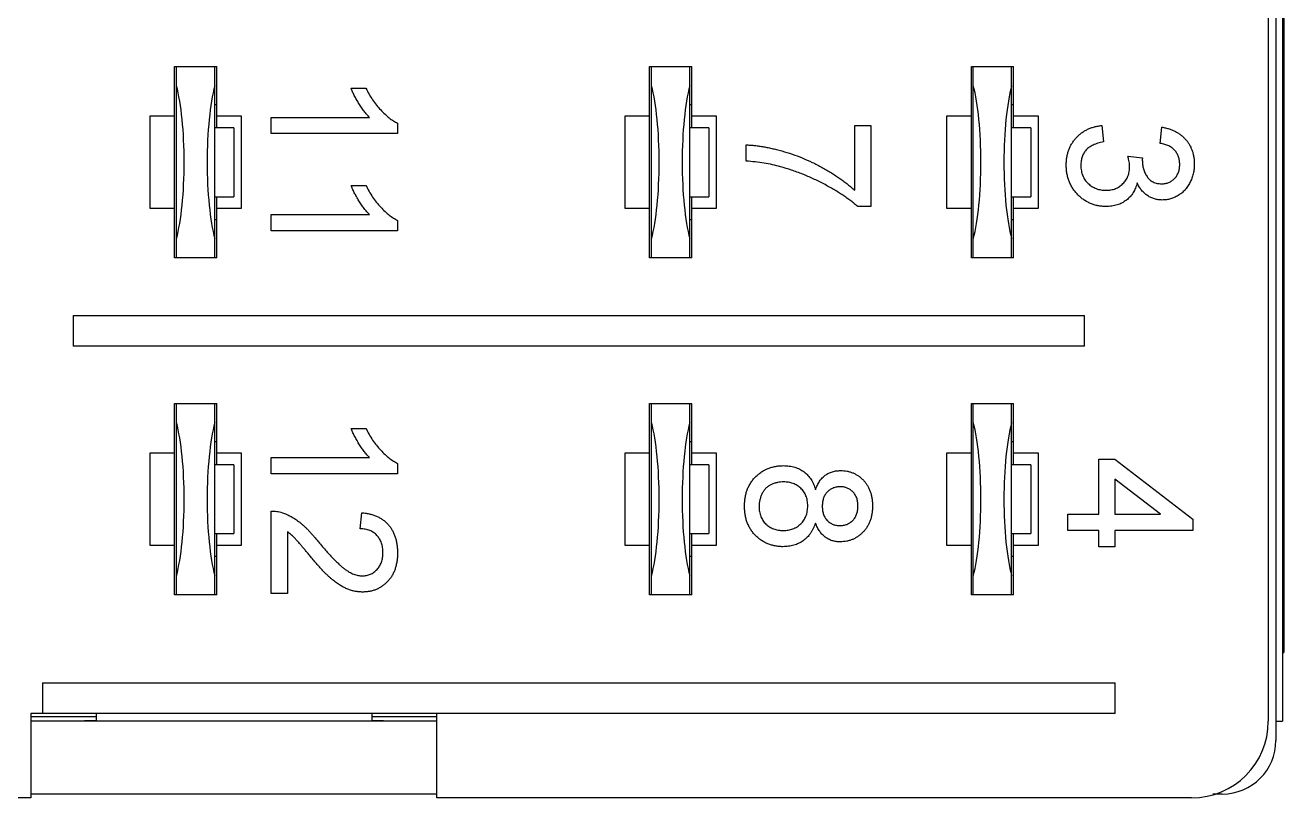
# Model space of a CAD drawing. Header units: millimetres. Extents: x 4.1 to 31.4, y 14 to 35.
# Drawn here: x 14.96 to 31.39, y 14.03 to 24.12 of the extents above; entities that cross this region are included whole.
import ezdxf

# ---------------------------------------------------------------- set-up
doc = ezdxf.new("R2010")
doc.units = ezdxf.units.MM
doc.header["$LTSCALE"] = 3.18179
for name, color, linetype in [('00_COMPONENTS', 7, 'CONTINUOUS'), ('00_COMPONENTS_1', 7, 'CONTINUOUS'), ('00_COMPONENTS_3', 7, 'CONTINUOUS')]:
    doc.layers.add(name, color=color, linetype=linetype)

msp = doc.modelspace()

# ---------------------------------------------------------------- linework, layer by layer
at = {"layer": '00_COMPONENTS', "color": 7}
for p, q in [((31.283, 34.275), (31.283, 14.775)), ((31.367, 34.025), (31.367, 15.025)), ((31.386, 33.125), (31.386, 15.925)), ((31.367, 15.925), (31.386, 15.925)), ((15.883, 15.084), (15.033, 15.084)), ((20.333, 15.025), (15.033, 15.025)), ((15.883, 15.032), (15.733, 15.032)), ((20.333, 15.084), (19.483, 15.084)), ((19.633, 15.032), (19.483, 15.032)), ((31.283, 15.025), (31.367, 15.025)), ((20.333, 14.075), (15.033, 14.075)), ((30.583, 14.075), (30.458, 14.075))]:
    msp.add_line(p, q, dxfattribs=at)
msp.add_arc((30.583, 14.775), 0.7, 270, 360, dxfattribs=at)
at = {"layer": '00_COMPONENTS_1', "color": 7}
for p, q in [((16.933, 21.075), (16.933, 23.575)), ((16.933, 23.575), (17.433, 23.575)), ((17.433, 21.075), (17.433, 23.575)), ((23.133, 23.575), (23.633, 23.575)), ((23.133, 21.075), (23.133, 23.575)), ((23.633, 21.075), (23.633, 23.575)), ((27.333, 23.575), (27.833, 23.575)), ((27.333, 21.075), (27.333, 23.575)), ((27.833, 21.075), (27.833, 23.575)), ((17.458, 23.075), (17.433, 23.075)), ((23.658, 23.075), (23.633, 23.075)), ((27.858, 23.075), (27.833, 23.075)), ((17.683, 22.775), (17.433, 22.775)), ((17.683, 22.775), (17.683, 21.875)), ((23.883, 22.775), (23.633, 22.775)), ((23.883, 22.775), (23.883, 21.875)), ((28.083, 22.775), (27.833, 22.775)), ((28.083, 22.775), (28.083, 21.875)), ((17.433, 21.875), (17.683, 21.875)), ((23.633, 21.875), (23.883, 21.875)), ((27.833, 21.875), (28.083, 21.875)), ((17.458, 21.575), (17.433, 21.575)), ((23.658, 21.575), (23.633, 21.575)), ((27.858, 21.575), (27.833, 21.575)), ((17.433, 21.075), (16.933, 21.075)), ((23.633, 21.075), (23.133, 21.075)), ((27.833, 21.075), (27.333, 21.075)), ((16.933, 19.175), (17.433, 19.175)), ((16.933, 16.675), (16.933, 19.175)), ((17.433, 16.675), (17.433, 19.175)), ((23.133, 19.175), (23.633, 19.175)), ((23.133, 16.675), (23.133, 19.175)), ((23.633, 16.675), (23.633, 19.175)), ((27.333, 19.175), (27.833, 19.175)), ((27.333, 16.675), (27.333, 19.175)), ((27.833, 16.675), (27.833, 19.175)), ((17.458, 18.675), (17.433, 18.675)), ((23.658, 18.675), (23.633, 18.675)), ((27.858, 18.675), (27.833, 18.675)), ((17.683, 18.375), (17.433, 18.375)), ((17.683, 18.375), (17.683, 17.475)), ((23.883, 18.375), (23.633, 18.375)), ((23.883, 18.375), (23.883, 17.475)), ((28.083, 18.375), (27.833, 18.375)), ((28.083, 18.375), (28.083, 17.475)), ((17.433, 17.475), (17.683, 17.475)), ((23.633, 17.475), (23.883, 17.475)), ((27.833, 17.475), (28.083, 17.475)), ((17.458, 17.175), (17.433, 17.175)), ((23.658, 17.175), (23.633, 17.175)), ((27.858, 17.175), (27.833, 17.175)), ((17.433, 16.675), (16.933, 16.675)), ((23.633, 16.675), (23.133, 16.675)), ((27.833, 16.675), (27.333, 16.675))]:
    msp.add_line(p, q, dxfattribs=at)
for centre, start_param, end_param in [((16.783, 22.325), -2.498092, -0.643501), ((17.583, 22.325), 0.643501, 2.498092), ((22.983, 22.325), -2.498092, -0.643501), ((23.783, 22.325), 0.643501, 2.498092), ((27.183, 22.325), -2.498092, -0.643501), ((27.983, 22.325), 0.643501, 2.498092), ((16.783, 17.925), -2.498092, -0.643501), ((17.583, 17.925), 0.643501, 2.498092), ((22.983, 17.925), -2.498092, -0.643501), ((23.783, 17.925), 0.643501, 2.498092), ((27.183, 17.925), -2.498092, -0.643501), ((27.983, 17.925), 0.643501, 2.498092)]:
    msp.add_ellipse(centre, major_axis=(0, 1.25), ratio=0.2, start_param=start_param, end_param=end_param, dxfattribs=at)
at = {"layer": '00_COMPONENTS_3', "color": 7}
for p, q in [((31.183, 34.025), (31.183, 15.025)), ((16.908, 21.075), (16.908, 23.575)), ((16.908, 23.575), (16.933, 23.575)), ((17.433, 23.575), (17.458, 23.575)), ((17.458, 22.775), (17.458, 23.575)), ((23.108, 23.575), (23.133, 23.575)), ((23.108, 21.075), (23.108, 23.575)), ((23.633, 23.575), (23.658, 23.575)), ((23.658, 22.775), (23.658, 23.575)), ((27.308, 23.575), (27.333, 23.575)), ((27.308, 21.075), (27.308, 23.575)), ((27.833, 23.575), (27.858, 23.575)), ((27.858, 22.775), (27.858, 23.575)), ((19.211, 23.292), (19.406, 23.292)), ((16.583, 22.925), (16.583, 21.725)), ((16.908, 22.925), (16.583, 22.925)), ((17.783, 22.925), (17.458, 22.925)), ((17.783, 21.725), (17.783, 22.925)), ((18.168, 22.911), (19.454, 22.911)), ((18.168, 22.699), (18.168, 22.911)), ((23.108, 22.925), (22.783, 22.925)), ((22.783, 22.925), (22.783, 21.725)), ((23.983, 22.925), (23.658, 22.925)), ((23.983, 21.725), (23.983, 22.925)), ((27.308, 22.925), (26.983, 22.925)), ((26.983, 22.925), (26.983, 21.725)), ((28.183, 22.925), (27.858, 22.925)), ((28.183, 21.725), (28.183, 22.925)), ((19.818, 22.699), (18.168, 22.699)), ((19.818, 22.835), (19.818, 22.699)), ((25.785, 22.805), (25.997, 22.805)), ((25.785, 21.959), (25.785, 22.805)), ((25.997, 22.805), (25.997, 21.747)), ((29.012, 22.805), (29.033, 22.593)), ((29.774, 22.572), (29.795, 22.784)), ((24.368, 22.34), (24.368, 22.551)), ((29.351, 22.405), (29.541, 22.383)), ((19.211, 22.022), (19.406, 22.022)), ((17.458, 21.075), (17.458, 21.875)), ((23.658, 21.075), (23.658, 21.875)), ((27.858, 21.075), (27.858, 21.875)), ((16.583, 21.725), (16.908, 21.725)), ((17.458, 21.725), (17.783, 21.725)), ((22.783, 21.725), (23.108, 21.725)), ((23.658, 21.725), (23.983, 21.725)), ((25.997, 21.747), (25.826, 21.747)), ((26.983, 21.725), (27.308, 21.725)), ((27.858, 21.725), (28.183, 21.725)), ((18.168, 21.642), (19.454, 21.642)), ((18.168, 21.43), (18.168, 21.642)), ((19.818, 21.566), (19.818, 21.43)), ((19.818, 21.43), (18.168, 21.43)), ((16.933, 21.075), (16.908, 21.075)), ((17.458, 21.075), (17.433, 21.075)), ((23.133, 21.075), (23.108, 21.075)), ((23.658, 21.075), (23.633, 21.075)), ((27.333, 21.075), (27.308, 21.075)), ((27.858, 21.075), (27.833, 21.075)), ((15.583, 20.325), (28.783, 20.325)), ((15.583, 20.325), (15.583, 19.925)), ((28.783, 19.925), (28.783, 20.325)), ((28.783, 19.925), (15.583, 19.925)), ((16.908, 19.175), (16.933, 19.175)), ((16.908, 16.675), (16.908, 19.175)), ((17.433, 19.175), (17.458, 19.175)), ((17.458, 18.375), (17.458, 19.175)), ((23.108, 19.175), (23.133, 19.175)), ((23.108, 16.675), (23.108, 19.175)), ((23.633, 19.175), (23.658, 19.175)), ((23.658, 18.375), (23.658, 19.175)), ((27.308, 19.175), (27.333, 19.175)), ((27.308, 16.675), (27.308, 19.175)), ((27.833, 19.175), (27.858, 19.175)), ((27.858, 18.375), (27.858, 19.175)), ((19.211, 18.849), (19.406, 18.849)), ((16.908, 18.525), (16.583, 18.525)), ((16.583, 18.525), (16.583, 17.325)), ((17.783, 18.525), (17.458, 18.525)), ((17.783, 17.325), (17.783, 18.525)), ((18.168, 18.468), (19.454, 18.468)), ((18.168, 18.257), (18.168, 18.468)), ((23.108, 18.525), (22.783, 18.525)), ((22.783, 18.525), (22.783, 17.325)), ((23.983, 18.525), (23.658, 18.525)), ((23.983, 17.325), (23.983, 18.525)), ((27.308, 18.525), (26.983, 18.525)), ((26.983, 18.525), (26.983, 17.325)), ((28.183, 18.525), (27.858, 18.525)), ((28.183, 17.325), (28.183, 18.525)), ((28.97, 18.447), (29.181, 18.447)), ((28.97, 17.728), (28.97, 18.447)), ((29.181, 18.447), (30.197, 17.665)), ((19.818, 18.257), (18.168, 18.257)), ((19.818, 18.393), (19.818, 18.257)), ((29.776, 17.728), (29.181, 18.186)), ((29.181, 18.186), (29.181, 17.728)), ((18.168, 16.692), (18.168, 17.77)), ((19.331, 17.538), (19.353, 17.749)), ((28.568, 17.728), (28.97, 17.728)), ((28.568, 17.517), (28.568, 17.728)), ((29.181, 17.728), (29.776, 17.728)), ((30.197, 17.665), (30.197, 17.517)), ((17.458, 16.675), (17.458, 17.475)), ((18.38, 17.499), (18.38, 16.692)), ((23.658, 16.675), (23.658, 17.475)), ((27.858, 16.675), (27.858, 17.475)), ((28.97, 17.517), (28.568, 17.517)), ((28.97, 17.305), (28.97, 17.517)), ((30.197, 17.517), (29.181, 17.517)), ((29.181, 17.517), (29.181, 17.305)), ((16.583, 17.325), (16.908, 17.325)), ((17.458, 17.325), (17.783, 17.325)), ((22.783, 17.325), (23.108, 17.325)), ((23.658, 17.325), (23.983, 17.325)), ((26.983, 17.325), (27.308, 17.325)), ((27.858, 17.325), (28.183, 17.325)), ((29.181, 17.305), (28.97, 17.305)), ((16.933, 16.675), (16.908, 16.675)), ((17.458, 16.675), (17.433, 16.675)), ((18.38, 16.692), (18.168, 16.692)), ((23.133, 16.675), (23.108, 16.675)), ((23.658, 16.675), (23.633, 16.675)), ((27.333, 16.675), (27.308, 16.675)), ((27.858, 16.675), (27.833, 16.675)), ((15.183, 15.525), (29.183, 15.525)), ((15.183, 15.525), (15.183, 15.125)), ((29.183, 15.125), (29.183, 15.525)), ((29.183, 15.125), (15.033, 15.125)), ((15.033, 15.125), (15.033, 14.025)), ((15.883, 15.125), (15.883, 15.028)), ((19.483, 15.125), (19.483, 15.028)), ((20.333, 14.025), (20.333, 15.125)), ((15.033, 14.025), (5.183, 14.025)), ((30.183, 14.025), (20.333, 14.025))]:
    msp.add_line(p, q, dxfattribs=at)
msp.add_arc((30.183, 15.025), 1, 270, 360, dxfattribs=at)
for points, knots in [([(19.454, 22.911), (19.442, 22.923), (19.418, 22.948), (19.383, 22.991), (19.348, 23.039), (19.314, 23.091), (19.283, 23.144), (19.254, 23.195), (19.23, 23.244), (19.217, 23.276), (19.211, 23.292)], [0, 0, 0, 0, 0.111668, 0.232091, 0.362738, 0.501941, 0.641531, 0.771102, 0.890164, 1, 1, 1, 1]), ([(19.406, 23.292), (19.419, 23.265), (19.446, 23.213), (19.492, 23.139), (19.543, 23.071), (19.597, 23.008), (19.652, 22.952), (19.708, 22.904), (19.762, 22.865), (19.8, 22.845), (19.818, 22.835)], [0, 0, 0, 0, 0.142657, 0.281169, 0.416977, 0.550852, 0.678364, 0.795032, 0.901998, 1, 1, 1, 1]), ([(28.547, 22.292), (28.547, 22.309), (28.548, 22.343), (28.555, 22.393), (28.564, 22.441), (28.579, 22.486), (28.597, 22.53), (28.619, 22.57), (28.646, 22.609), (28.676, 22.645), (28.709, 22.678), (28.746, 22.708), (28.784, 22.734), (28.825, 22.756), (28.868, 22.774), (28.914, 22.788), (28.962, 22.799), (28.995, 22.803), (29.012, 22.805)], [0, 0, 0, 0, 0.067793, 0.133462, 0.196931, 0.258889, 0.319796, 0.38044, 0.440998, 0.502874, 0.564812, 0.625532, 0.685608, 0.746044, 0.807349, 0.869719, 0.93379, 1, 1, 1, 1]), ([(29.795, 22.784), (29.811, 22.781), (29.843, 22.774), (29.89, 22.761), (29.933, 22.745), (29.974, 22.725), (30.012, 22.704), (30.046, 22.679), (30.079, 22.651), (30.108, 22.62), (30.134, 22.587), (30.157, 22.552), (30.175, 22.515), (30.191, 22.476), (30.203, 22.435), (30.212, 22.392), (30.217, 22.347), (30.218, 22.317), (30.218, 22.301)], [0, 0, 0, 0, 0.071042, 0.139355, 0.204975, 0.268354, 0.330157, 0.390696, 0.450899, 0.510969, 0.570761, 0.629453, 0.688414, 0.747571, 0.808283, 0.870023, 0.933805, 1, 1, 1, 1]), ([(24.368, 22.551), (24.384, 22.551), (24.418, 22.55), (24.47, 22.545), (24.525, 22.539), (24.582, 22.53), (24.641, 22.519), (24.703, 22.506), (24.767, 22.491), (24.856, 22.466), (24.969, 22.432), (25.102, 22.382), (25.232, 22.325), (25.338, 22.27), (25.42, 22.223), (25.48, 22.187), (25.537, 22.15), (25.592, 22.113), (25.644, 22.076), (25.693, 22.037), (25.741, 21.999), (25.771, 21.972), (25.785, 21.959)], [0, 0, 0, 0, 0.031517, 0.064812, 0.099915, 0.13668, 0.175188, 0.215811, 0.258156, 0.302347, 0.392798, 0.483285, 0.574401, 0.666282, 0.712001, 0.756366, 0.799809, 0.841956, 0.882839, 0.922915, 0.961965, 1, 1, 1, 1]), ([(29.033, 22.593), (29.021, 22.591), (28.996, 22.585), (28.961, 22.575), (28.928, 22.564), (28.899, 22.55), (28.871, 22.536), (28.847, 22.521), (28.825, 22.504), (28.806, 22.486), (28.79, 22.466), (28.776, 22.445), (28.764, 22.422), (28.754, 22.397), (28.747, 22.371), (28.741, 22.344), (28.738, 22.314), (28.737, 22.294), (28.737, 22.284)], [0, 0, 0, 0, 0.082562, 0.159751, 0.233141, 0.301055, 0.365769, 0.42645, 0.484195, 0.539556, 0.593159, 0.647048, 0.701443, 0.756343, 0.813851, 0.873065, 0.934966, 1, 1, 1, 1]), ([(30.028, 22.295), (30.027, 22.312), (30.026, 22.347), (30.013, 22.396), (29.993, 22.44), (29.97, 22.473), (29.948, 22.496), (29.929, 22.512), (29.908, 22.526), (29.885, 22.539), (29.86, 22.55), (29.833, 22.559), (29.804, 22.567), (29.784, 22.57), (29.774, 22.572)], [0, 0, 0, 0, 0.127797, 0.246795, 0.362284, 0.477652, 0.536237, 0.59559, 0.656344, 0.719085, 0.784349, 0.852876, 0.924551, 1, 1, 1, 1]), ([(29.373, 22.268), (29.373, 22.278), (29.372, 22.299), (29.368, 22.331), (29.361, 22.367), (29.354, 22.392), (29.351, 22.405)], [0, 0, 0, 0, 0.209398, 0.446747, 0.708279, 1, 1, 1, 1]), ([(29.541, 22.383), (29.54, 22.378), (29.539, 22.367), (29.539, 22.357), (29.539, 22.353)], [0, 0, 0, 0, 0.566041, 1, 1, 1, 1]), ([(29.539, 22.353), (29.54, 22.334), (29.541, 22.295), (29.553, 22.24), (29.572, 22.187), (29.595, 22.146), (29.617, 22.116), (29.635, 22.097), (29.656, 22.08), (29.679, 22.067), (29.705, 22.056), (29.732, 22.049), (29.761, 22.045), (29.781, 22.044), (29.792, 22.043)], [0, 0, 0, 0, 0.129104, 0.254689, 0.377875, 0.503051, 0.564582, 0.624962, 0.683125, 0.742833, 0.802563, 0.865245, 0.930717, 1, 1, 1, 1]), ([(24.817, 22.267), (24.782, 22.276), (24.711, 22.294), (24.601, 22.315), (24.486, 22.33), (24.408, 22.337), (24.368, 22.34)], [0, 0, 0, 0, 0.237217, 0.482586, 0.736847, 1, 1, 1, 1]), ([(25.826, 21.747), (25.811, 21.76), (25.781, 21.785), (25.734, 21.822), (25.683, 21.859), (25.629, 21.896), (25.572, 21.933), (25.512, 21.969), (25.448, 22.006), (25.359, 22.054), (25.244, 22.111), (25.104, 22.171), (24.961, 22.224), (24.865, 22.253), (24.817, 22.267)], [0, 0, 0, 0, 0.050276, 0.102796, 0.157451, 0.214636, 0.274069, 0.335806, 0.400183, 0.466943, 0.601942, 0.735737, 0.868197, 1, 1, 1, 1]), ([(29.064, 21.747), (29.047, 21.748), (29.012, 21.749), (28.961, 21.756), (28.911, 21.768), (28.864, 21.785), (28.819, 21.807), (28.776, 21.833), (28.735, 21.865), (28.697, 21.901), (28.661, 21.94), (28.631, 21.983), (28.605, 22.028), (28.584, 22.076), (28.567, 22.126), (28.555, 22.179), (28.548, 22.235), (28.547, 22.272), (28.547, 22.292)], [0, 0, 0, 0, 0.063498, 0.124794, 0.184904, 0.244355, 0.303748, 0.363893, 0.425131, 0.488138, 0.551782, 0.613894, 0.675669, 0.73776, 0.800435, 0.86467, 0.930991, 1, 1, 1, 1]), ([(28.737, 22.284), (28.737, 22.272), (28.738, 22.249), (28.743, 22.214), (28.75, 22.182), (28.761, 22.151), (28.774, 22.123), (28.79, 22.096), (28.809, 22.07), (28.831, 22.047), (28.856, 22.027), (28.882, 22.008), (28.909, 21.993), (28.937, 21.98), (28.968, 21.971), (28.999, 21.964), (29.032, 21.959), (29.055, 21.959), (29.066, 21.959)], [0, 0, 0, 0, 0.069461, 0.135658, 0.19962, 0.261651, 0.322053, 0.38234, 0.443223, 0.50493, 0.56682, 0.6276, 0.687476, 0.747351, 0.808174, 0.870133, 0.933721, 1, 1, 1, 1]), ([(29.066, 21.959), (29.077, 21.959), (29.098, 21.959), (29.13, 21.964), (29.16, 21.97), (29.188, 21.98), (29.215, 21.992), (29.24, 22.008), (29.264, 22.025), (29.287, 22.046), (29.307, 22.068), (29.325, 22.092), (29.34, 22.118), (29.352, 22.145), (29.362, 22.174), (29.368, 22.204), (29.372, 22.236), (29.373, 22.257), (29.373, 22.268)], [0, 0, 0, 0, 0.067059, 0.131285, 0.193684, 0.254469, 0.31474, 0.375445, 0.435955, 0.498236, 0.560518, 0.621574, 0.681935, 0.742822, 0.804248, 0.867457, 0.932265, 1, 1, 1, 1]), ([(29.792, 22.043), (29.8, 22.044), (29.816, 22.044), (29.84, 22.047), (29.863, 22.053), (29.885, 22.061), (29.906, 22.071), (29.925, 22.083), (29.944, 22.097), (29.961, 22.113), (29.977, 22.131), (29.99, 22.151), (30.002, 22.172), (30.011, 22.194), (30.019, 22.217), (30.024, 22.242), (30.027, 22.268), (30.027, 22.286), (30.028, 22.295)], [0, 0, 0, 0, 0.065074, 0.127267, 0.188066, 0.247057, 0.305986, 0.36512, 0.425527, 0.487247, 0.549704, 0.611174, 0.672834, 0.734962, 0.79774, 0.862515, 0.929796, 1, 1, 1, 1]), ([(30.218, 22.301), (30.217, 22.28), (30.216, 22.237), (30.205, 22.175), (30.187, 22.116), (30.162, 22.059), (30.132, 22.007), (30.096, 21.961), (30.054, 21.922), (30.007, 21.89), (29.958, 21.864), (29.906, 21.845), (29.853, 21.834), (29.817, 21.833), (29.799, 21.832)], [0, 0, 0, 0, 0.09205, 0.181, 0.269569, 0.357573, 0.443574, 0.526455, 0.607471, 0.688399, 0.767864, 0.845538, 0.922533, 1, 1, 1, 1]), ([(19.454, 21.642), (19.442, 21.654), (19.418, 21.679), (19.383, 21.722), (19.348, 21.77), (19.314, 21.821), (19.283, 21.875), (19.254, 21.926), (19.23, 21.975), (19.217, 22.007), (19.211, 22.022)], [0, 0, 0, 0, 0.111668, 0.232091, 0.362738, 0.501941, 0.641531, 0.771102, 0.890164, 1, 1, 1, 1]), ([(19.406, 22.022), (19.419, 21.996), (19.446, 21.944), (19.492, 21.87), (19.543, 21.801), (19.597, 21.739), (19.652, 21.683), (19.708, 21.635), (19.762, 21.596), (19.8, 21.576), (19.818, 21.566)], [0, 0, 0, 0, 0.142657, 0.281169, 0.416977, 0.550852, 0.678364, 0.795032, 0.901998, 1, 1, 1, 1]), ([(29.471, 22.057), (29.468, 22.045), (29.463, 22.022), (29.45, 21.989), (29.436, 21.957), (29.42, 21.928), (29.401, 21.9), (29.38, 21.874), (29.357, 21.851), (29.331, 21.829), (29.304, 21.81), (29.275, 21.793), (29.244, 21.779), (29.211, 21.767), (29.177, 21.758), (29.141, 21.752), (29.103, 21.748), (29.077, 21.748), (29.064, 21.747)], [0, 0, 0, 0, 0.065817, 0.128916, 0.190825, 0.251143, 0.31092, 0.369986, 0.430019, 0.489844, 0.54996, 0.610344, 0.671174, 0.732955, 0.796746, 0.861849, 0.929904, 1, 1, 1, 1]), ([(29.799, 21.832), (29.781, 21.833), (29.748, 21.834), (29.698, 21.845), (29.651, 21.863), (29.607, 21.888), (29.566, 21.92), (29.529, 21.959), (29.497, 22.005), (29.48, 22.039), (29.471, 22.057)], [0, 0, 0, 0, 0.121951, 0.240787, 0.35855, 0.479066, 0.601519, 0.727551, 0.859932, 1, 1, 1, 1]), ([(19.454, 18.468), (19.442, 18.481), (19.418, 18.506), (19.383, 18.549), (19.348, 18.597), (19.314, 18.648), (19.283, 18.702), (19.254, 18.753), (19.23, 18.802), (19.217, 18.834), (19.211, 18.849)], [0, 0, 0, 0, 0.111668, 0.232091, 0.362738, 0.501941, 0.641531, 0.771102, 0.890164, 1, 1, 1, 1]), ([(19.406, 18.849), (19.419, 18.823), (19.446, 18.771), (19.492, 18.697), (19.543, 18.628), (19.597, 18.566), (19.652, 18.51), (19.708, 18.462), (19.762, 18.423), (19.8, 18.403), (19.818, 18.393)], [0, 0, 0, 0, 0.142657, 0.281169, 0.416977, 0.550852, 0.678364, 0.795032, 0.901998, 1, 1, 1, 1]), ([(24.347, 17.834), (24.347, 17.853), (24.348, 17.891), (24.355, 17.946), (24.366, 17.999), (24.382, 18.048), (24.402, 18.095), (24.428, 18.139), (24.457, 18.18), (24.491, 18.217), (24.529, 18.251), (24.568, 18.281), (24.61, 18.307), (24.655, 18.327), (24.702, 18.343), (24.75, 18.354), (24.801, 18.362), (24.836, 18.362), (24.854, 18.363)], [0, 0, 0, 0, 0.070446, 0.138097, 0.20319, 0.266154, 0.327948, 0.389213, 0.45028, 0.512078, 0.573577, 0.633911, 0.693442, 0.752465, 0.812375, 0.873063, 0.935181, 1, 1, 1, 1]), ([(24.854, 18.363), (24.867, 18.362), (24.893, 18.362), (24.931, 18.358), (24.967, 18.352), (25.002, 18.343), (25.035, 18.332), (25.067, 18.317), (25.097, 18.301), (25.125, 18.282), (25.151, 18.26), (25.175, 18.237), (25.197, 18.21), (25.217, 18.183), (25.234, 18.152), (25.249, 18.12), (25.263, 18.086), (25.27, 18.062), (25.273, 18.049)], [0, 0, 0, 0, 0.069846, 0.13705, 0.201516, 0.264585, 0.326028, 0.386689, 0.446074, 0.505935, 0.565448, 0.624687, 0.684125, 0.744176, 0.805146, 0.868373, 0.933193, 1, 1, 1, 1]), ([(25.273, 18.049), (25.277, 18.06), (25.284, 18.08), (25.298, 18.109), (25.312, 18.135), (25.327, 18.16), (25.344, 18.183), (25.362, 18.203), (25.381, 18.222), (25.408, 18.243), (25.445, 18.266), (25.494, 18.286), (25.547, 18.297), (25.583, 18.298), (25.602, 18.299)], [0, 0, 0, 0, 0.074185, 0.145417, 0.213638, 0.278851, 0.342083, 0.403246, 0.463221, 0.521426, 0.637269, 0.753722, 0.873222, 1, 1, 1, 1]), ([(25.602, 18.299), (25.616, 18.299), (25.645, 18.298), (25.686, 18.292), (25.726, 18.282), (25.764, 18.268), (25.801, 18.25), (25.835, 18.229), (25.868, 18.203), (25.899, 18.173), (25.927, 18.14), (25.951, 18.105), (25.972, 18.066), (25.989, 18.025), (26.002, 17.982), (26.011, 17.936), (26.017, 17.887), (26.018, 17.854), (26.018, 17.837)], [0, 0, 0, 0, 0.06214, 0.121983, 0.180595, 0.238609, 0.29625, 0.354365, 0.414087, 0.475412, 0.537243, 0.59928, 0.661188, 0.724284, 0.789188, 0.856377, 0.926498, 1, 1, 1, 1]), ([(24.858, 18.151), (24.844, 18.151), (24.817, 18.15), (24.777, 18.144), (24.737, 18.133), (24.698, 18.118), (24.662, 18.099), (24.629, 18.073), (24.601, 18.04), (24.578, 18.002), (24.56, 17.962), (24.547, 17.919), (24.539, 17.876), (24.538, 17.847), (24.537, 17.832)], [0, 0, 0, 0, 0.07985, 0.15991, 0.239812, 0.3217, 0.402946, 0.483655, 0.565942, 0.653576, 0.74239, 0.828534, 0.914252, 1, 1, 1, 1]), ([(25.172, 17.839), (25.172, 17.85), (25.171, 17.873), (25.167, 17.907), (25.16, 17.939), (25.15, 17.969), (25.137, 17.996), (25.122, 18.022), (25.103, 18.046), (25.082, 18.068), (25.059, 18.087), (25.035, 18.105), (25.009, 18.119), (24.981, 18.131), (24.952, 18.14), (24.922, 18.146), (24.89, 18.15), (24.869, 18.151), (24.858, 18.151)], [0, 0, 0, 0, 0.070977, 0.139137, 0.203631, 0.266516, 0.327027, 0.387392, 0.447451, 0.508392, 0.569077, 0.62903, 0.68807, 0.748041, 0.808425, 0.870186, 0.93366, 1, 1, 1, 1]), ([(25.601, 18.088), (25.592, 18.088), (25.575, 18.087), (25.551, 18.084), (25.528, 18.079), (25.505, 18.072), (25.484, 18.062), (25.464, 18.051), (25.446, 18.037), (25.429, 18.022), (25.413, 18.005), (25.399, 17.985), (25.388, 17.964), (25.379, 17.941), (25.371, 17.917), (25.366, 17.89), (25.363, 17.862), (25.362, 17.842), (25.362, 17.832)], [0, 0, 0, 0, 0.065191, 0.127448, 0.187417, 0.246312, 0.303889, 0.361485, 0.419449, 0.477987, 0.536526, 0.595846, 0.656767, 0.718957, 0.783675, 0.851652, 0.923959, 1, 1, 1, 1]), ([(25.828, 17.834), (25.827, 17.844), (25.827, 17.863), (25.824, 17.89), (25.819, 17.916), (25.812, 17.941), (25.802, 17.963), (25.79, 17.984), (25.777, 18.003), (25.756, 18.026), (25.727, 18.051), (25.688, 18.072), (25.646, 18.085), (25.616, 18.087), (25.601, 18.088)], [0, 0, 0, 0, 0.076248, 0.148641, 0.218273, 0.284296, 0.348311, 0.41072, 0.472226, 0.533568, 0.653423, 0.767731, 0.881694, 1, 1, 1, 1]), ([(18.168, 17.77), (18.181, 17.77), (18.206, 17.77), (18.243, 17.766), (18.279, 17.76), (18.303, 17.752), (18.315, 17.748)], [0, 0, 0, 0, 0.252643, 0.50444, 0.750407, 1, 1, 1, 1]), ([(18.315, 17.748), (18.334, 17.741), (18.373, 17.727), (18.43, 17.698), (18.487, 17.664), (18.533, 17.631), (18.569, 17.6), (18.598, 17.575), (18.627, 17.547), (18.658, 17.516), (18.689, 17.483), (18.72, 17.447), (18.753, 17.409), (18.774, 17.382), (18.785, 17.368)], [0, 0, 0, 0, 0.100396, 0.204422, 0.310989, 0.422469, 0.481001, 0.543203, 0.60947, 0.67953, 0.753822, 0.831628, 0.913806, 1, 1, 1, 1]), ([(19.353, 17.749), (19.371, 17.747), (19.407, 17.743), (19.459, 17.732), (19.507, 17.718), (19.553, 17.7), (19.594, 17.678), (19.633, 17.653), (19.668, 17.624), (19.699, 17.591), (19.728, 17.555), (19.752, 17.516), (19.772, 17.474), (19.789, 17.429), (19.802, 17.381), (19.811, 17.33), (19.817, 17.276), (19.818, 17.239), (19.818, 17.22)], [0, 0, 0, 0, 0.070681, 0.137505, 0.20149, 0.262892, 0.322578, 0.381001, 0.43822, 0.495795, 0.553466, 0.611689, 0.670615, 0.731564, 0.794165, 0.859433, 0.928201, 1, 1, 1, 1]), ([(24.848, 17.305), (24.831, 17.305), (24.797, 17.306), (24.747, 17.314), (24.699, 17.325), (24.653, 17.341), (24.609, 17.361), (24.567, 17.387), (24.528, 17.416), (24.491, 17.45), (24.457, 17.488), (24.427, 17.529), (24.403, 17.573), (24.382, 17.619), (24.366, 17.669), (24.355, 17.721), (24.348, 17.777), (24.347, 17.815), (24.347, 17.834)], [0, 0, 0, 0, 0.063596, 0.125289, 0.185558, 0.244684, 0.303699, 0.362898, 0.423032, 0.484905, 0.54711, 0.608548, 0.669984, 0.732315, 0.795662, 0.861064, 0.929126, 1, 1, 1, 1]), ([(24.537, 17.832), (24.537, 17.82), (24.538, 17.797), (24.542, 17.763), (24.549, 17.731), (24.559, 17.7), (24.572, 17.672), (24.587, 17.646), (24.605, 17.622), (24.625, 17.6), (24.648, 17.58), (24.673, 17.564), (24.699, 17.549), (24.727, 17.537), (24.756, 17.528), (24.786, 17.521), (24.818, 17.517), (24.84, 17.517), (24.851, 17.517)], [0, 0, 0, 0, 0.071841, 0.139567, 0.204936, 0.267843, 0.328568, 0.388779, 0.448058, 0.508632, 0.569357, 0.628551, 0.687536, 0.746866, 0.807691, 0.869702, 0.933424, 1, 1, 1, 1]), ([(24.851, 17.517), (24.863, 17.517), (24.885, 17.517), (24.918, 17.521), (24.949, 17.528), (24.978, 17.538), (25.006, 17.55), (25.033, 17.565), (25.058, 17.583), (25.081, 17.603), (25.103, 17.625), (25.121, 17.65), (25.137, 17.677), (25.15, 17.705), (25.16, 17.736), (25.167, 17.768), (25.171, 17.803), (25.172, 17.826), (25.172, 17.839)], [0, 0, 0, 0, 0.06662, 0.130431, 0.192682, 0.25318, 0.312841, 0.372164, 0.431894, 0.492392, 0.552745, 0.61324, 0.673538, 0.734304, 0.796846, 0.861761, 0.928859, 1, 1, 1, 1]), ([(25.362, 17.832), (25.362, 17.822), (25.363, 17.803), (25.366, 17.775), (25.371, 17.749), (25.378, 17.725), (25.387, 17.702), (25.399, 17.681), (25.412, 17.662), (25.433, 17.639), (25.462, 17.616), (25.502, 17.595), (25.545, 17.582), (25.575, 17.581), (25.591, 17.58)], [0, 0, 0, 0, 0.076827, 0.149808, 0.218334, 0.284938, 0.348383, 0.409807, 0.470591, 0.531062, 0.648824, 0.763824, 0.878775, 1, 1, 1, 1]), ([(25.591, 17.58), (25.607, 17.581), (25.638, 17.582), (25.684, 17.595), (25.724, 17.617), (25.754, 17.642), (25.776, 17.665), (25.79, 17.684), (25.801, 17.705), (25.811, 17.728), (25.819, 17.752), (25.824, 17.778), (25.827, 17.805), (25.827, 17.824), (25.828, 17.834)], [0, 0, 0, 0, 0.123386, 0.241435, 0.357449, 0.476714, 0.53789, 0.59927, 0.660352, 0.723007, 0.787876, 0.85536, 0.925373, 1, 1, 1, 1]), ([(26.018, 17.837), (26.018, 17.819), (26.017, 17.786), (26.011, 17.737), (26.002, 17.69), (25.988, 17.646), (25.971, 17.605), (25.95, 17.566), (25.925, 17.53), (25.896, 17.497), (25.865, 17.467), (25.831, 17.441), (25.796, 17.418), (25.76, 17.4), (25.721, 17.386), (25.681, 17.376), (25.639, 17.37), (25.611, 17.369), (25.597, 17.368)], [0, 0, 0, 0, 0.073201, 0.142587, 0.209625, 0.274883, 0.337931, 0.400462, 0.462501, 0.525005, 0.586689, 0.646813, 0.705215, 0.762881, 0.820728, 0.879295, 0.938511, 1, 1, 1, 1]), ([(25.273, 17.613), (25.269, 17.601), (25.261, 17.577), (25.245, 17.543), (25.228, 17.51), (25.209, 17.48), (25.188, 17.453), (25.165, 17.427), (25.14, 17.404), (25.113, 17.383), (25.085, 17.365), (25.055, 17.349), (25.024, 17.335), (24.991, 17.324), (24.957, 17.315), (24.922, 17.31), (24.886, 17.306), (24.861, 17.305), (24.848, 17.305)], [0, 0, 0, 0, 0.069018, 0.135246, 0.199626, 0.261943, 0.323717, 0.383764, 0.443776, 0.503802, 0.563835, 0.623501, 0.68349, 0.743426, 0.805712, 0.868606, 0.933273, 1, 1, 1, 1]), ([(25.597, 17.368), (25.578, 17.369), (25.543, 17.37), (25.492, 17.382), (25.444, 17.401), (25.4, 17.428), (25.361, 17.463), (25.326, 17.506), (25.296, 17.556), (25.281, 17.594), (25.273, 17.613)], [0, 0, 0, 0, 0.124822, 0.244753, 0.360952, 0.477517, 0.596964, 0.721619, 0.855113, 1, 1, 1, 1]), ([(18.686, 17.171), (18.674, 17.185), (18.651, 17.213), (18.619, 17.252), (18.589, 17.287), (18.563, 17.319), (18.539, 17.346), (18.519, 17.37), (18.501, 17.389), (18.474, 17.419), (18.435, 17.457), (18.398, 17.485), (18.38, 17.499)], [0, 0, 0, 0, 0.124205, 0.23684, 0.33951, 0.431273, 0.511478, 0.580694, 0.639969, 0.687784, 0.850326, 1, 1, 1, 1]), ([(19.628, 17.225), (19.627, 17.237), (19.627, 17.259), (19.623, 17.292), (19.617, 17.323), (19.609, 17.352), (19.597, 17.38), (19.584, 17.406), (19.568, 17.43), (19.549, 17.452), (19.529, 17.472), (19.506, 17.489), (19.482, 17.504), (19.455, 17.516), (19.427, 17.526), (19.397, 17.533), (19.365, 17.537), (19.343, 17.537), (19.331, 17.538)], [0, 0, 0, 0, 0.07071, 0.138384, 0.203408, 0.26575, 0.326687, 0.386555, 0.445346, 0.504672, 0.563764, 0.621923, 0.680764, 0.739747, 0.800764, 0.864214, 0.930618, 1, 1, 1, 1]), ([(18.785, 17.368), (18.803, 17.347), (18.837, 17.306), (18.888, 17.248), (18.936, 17.195), (18.98, 17.148), (19.022, 17.107), (19.06, 17.071), (19.094, 17.04), (19.127, 17.014), (19.157, 16.993), (19.187, 16.974), (19.217, 16.959), (19.246, 16.946), (19.275, 16.936), (19.304, 16.93), (19.332, 16.925), (19.351, 16.924), (19.361, 16.924)], [0, 0, 0, 0, 0.11141, 0.214526, 0.309417, 0.396087, 0.474284, 0.544374, 0.60642, 0.660582, 0.709794, 0.756451, 0.800767, 0.843168, 0.884295, 0.923885, 0.962359, 1, 1, 1, 1]), ([(19.363, 16.713), (19.346, 16.713), (19.314, 16.714), (19.265, 16.721), (19.216, 16.733), (19.168, 16.749), (19.119, 16.772), (19.07, 16.799), (19.019, 16.834), (18.976, 16.867), (18.94, 16.898), (18.91, 16.925), (18.878, 16.957), (18.844, 16.992), (18.808, 17.031), (18.769, 17.074), (18.728, 17.121), (18.7, 17.154), (18.686, 17.171)], [0, 0, 0, 0, 0.057939, 0.116005, 0.174714, 0.234565, 0.296863, 0.36409, 0.436213, 0.514034, 0.556745, 0.60462, 0.657433, 0.715782, 0.778864, 0.847518, 0.921237, 1, 1, 1, 1]), ([(19.361, 16.924), (19.37, 16.924), (19.388, 16.925), (19.415, 16.929), (19.44, 16.935), (19.464, 16.945), (19.488, 16.956), (19.51, 16.971), (19.531, 16.988), (19.551, 17.007), (19.569, 17.029), (19.584, 17.052), (19.598, 17.077), (19.609, 17.104), (19.617, 17.132), (19.623, 17.162), (19.627, 17.193), (19.627, 17.214), (19.628, 17.225)], [0, 0, 0, 0, 0.061764, 0.121177, 0.179426, 0.23685, 0.294329, 0.3532, 0.412731, 0.474534, 0.537071, 0.599607, 0.662384, 0.725943, 0.790311, 0.857721, 0.92723, 1, 1, 1, 1]), ([(19.818, 17.22), (19.818, 17.201), (19.817, 17.164), (19.811, 17.11), (19.8, 17.059), (19.786, 17.011), (19.768, 16.966), (19.745, 16.923), (19.719, 16.884), (19.688, 16.849), (19.654, 16.817), (19.618, 16.789), (19.581, 16.765), (19.541, 16.746), (19.499, 16.731), (19.455, 16.721), (19.41, 16.714), (19.378, 16.713), (19.363, 16.713)], [0, 0, 0, 0, 0.074698, 0.145512, 0.213299, 0.278562, 0.342029, 0.404194, 0.465355, 0.526857, 0.587597, 0.646638, 0.704592, 0.761717, 0.819452, 0.878063, 0.937807, 1, 1, 1, 1])]:
    msp.add_open_spline(points, degree=3, knots=knots, dxfattribs=at)

doc.saveas('drawing.dxf')
